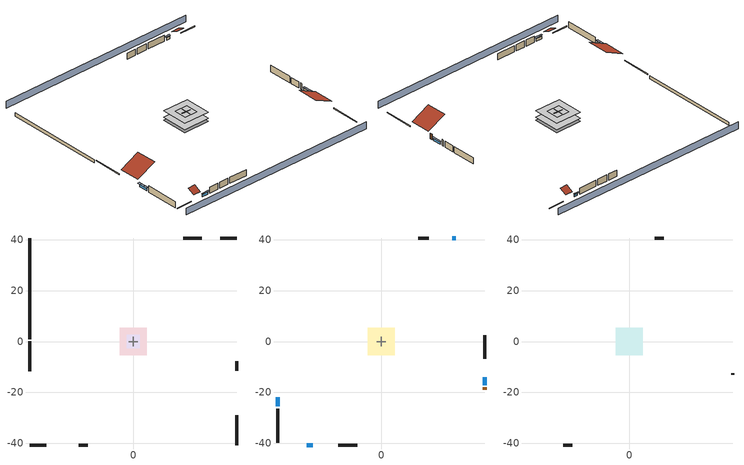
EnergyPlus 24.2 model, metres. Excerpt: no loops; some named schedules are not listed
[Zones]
crawlspace - vented
 floor foundation (Slab2 construction): -5.34,-5.34 -5.34,5.34 5.34,5.34 5.34,-5.34 z-0.91
 wall outside (RimJoist1 construction): -40.77,0.03 -40.77,-11.64 z0.3:0.61
 wall outside (RimJoist2 construction): 40.77,40.77 34.27,40.77 z0.3:0.61
 wall outside (RimJoist3 construction): 40.77,-40.77 40.77,-29.09 z0.3:0.61
 wall outside (RimJoist4 construction): -40.77,-40.77 -34.27,-40.77 z0.3:0.61
 wall foundation (FoundationWall1 construction): -40.77,40.77 -40.77,0.96 z-0.91:0.3
garage
 floor foundation (Slab1 construction): -2.59,-2.59 -2.59,2.59 2.59,2.59 2.59,-2.59 z0
 wall outside (Wall1 construction): 27,40.77 19.69,40.77 z0.3:2.74
 wall outside (Wall12 construction): -21.49,-40.77 -17.84,-40.77 z0.3:2.74
 wall outside (Wall2 construction): 40.77,-11.48 40.77,-7.82 z0.3:2.74
 wall to conditioned space (Wall5 construction Reversed): 0,1.83 0,-1.83 z0.3:2.74
 wall to conditioned space (Wall6 construction Reversed): -1.83,0 1.83,0 z0.3:2.74
conditioned space
 floor to crawlspace - vented (Floor2 construction): -5.34,-5.34 -5.34,5.34 5.34,5.34 5.34,-5.34 z0.3
 wall outside (AdiabaticWallConstruction 1): 40.77,-19.02 40.77,-18.1 z0.3:2.34
 wall outside (AdiabaticWallConstruction): -40.77,-21.94 -40.77,-25.58 z0.3:1.52; 29.36,40.77 27.93,40.77 z0.3:1.28; 40.77,-17.18 40.77,-14.02 z0.3:1.37; -29.36,-40.77 -26.98,-40.77 z0.3:1.34
 wall outside (Wall3 construction): -40.77,-26.51 -40.77,-39.84 z0.3:2.74
 wall outside (Wall4 construction): 18.76,40.77 14.57,40.77 z0.3:2.74
 wall outside (Wall7 construction): 40.77,-6.89 40.77,2.46 z0.3:2.74
 wall outside (Wall8 construction): -16.91,-40.77 -9.5,-40.77 z0.3:2.74
 window (WindowConstruction): -40.77,-21.94 -40.77,-25.58 z0.3:1.52
 window (WindowConstruction 1): 29.36,40.77 27.93,40.77 z0.3:1.28
 window (WindowConstruction 2): 40.77,-17.18 40.77,-14.02 z0.3:1.37
 window (WindowConstruction 3): -29.36,-40.77 -26.98,-40.77 z0.3:1.34
 door (Door): 40.77,-19.02 40.77,-18.1 z0.3:2.34
attic - vented
 floor to garage (Floor1 construction): -2.59,-2.59 -2.59,2.59 2.59,2.59 2.59,-2.59 z2.74
 floor to conditioned space (Floor3 construction Reversed): -5.34,-5.34 -5.34,5.34 5.34,5.34 5.34,-5.34 z2.74
 wall outside (Wall10 construction): -26.05,-40.77 -22.42,-40.77 z0.3:2.74
 wall outside (Wall11 construction): 40.77,-13.09 40.77,-12.41 z0.3:2.74
 wall outside (Wall9 construction): 13.64,40.77 10.01,40.77 z0.3:2.74
 roof outside (Roof1 construction): -40.77,-21.01,2.74 -33.22,-21.01,6.52 -33.22,-12.57,6.52 -40.77,-12.57,2.74
 roof outside (Roof2 construction): 30.29,40.77,2.74 30.29,38.03,4.11 33.35,38.03,4.11 33.35,40.77,2.74
 roof outside (Roof3 construction): -30.29,-40.77,2.74 -30.29,-38.03,4.11 -33.35,-38.03,4.11 -33.35,-40.77,2.74
 roof outside (Roof4 construction): 40.77,-19.95,2.74 33.42,-19.95,6.42 33.42,-28.16,6.42 40.77,-28.16,2.74
shading: 40.77,45.34 -40.77,45.34 / -40.77,-45.34 40.77,-45.34 z0:2.74; -40.77,-25.88 -40.77,-21.64 -41.38,-21.64 -41.38,-25.88 z1.83; 27.63,40.77 29.66,40.77 29.66,41.38 27.63,41.38 z1.58; 40.77,-13.72 40.77,-17.48 41.38,-17.48 41.38,-13.72 z1.68; -26.68,-40.77 -29.66,-40.77 -29.66,-41.38 -26.68,-41.38 z1.65
[Building]
Building 1: Terrain=Suburbs
[Site:Location]
Portland Intl Arpt_OR: Latitude {deg}=45.59; Longitude {deg}=-122.6; Time Zone {hr}=-8; Elevation {m}=33; Keep Site Location Information=Yes
[Site:GroundTemperature:Shallow]
10.2558, 8.96328, 8.85977, 9.47314, 11.9355, 14.3863, 16.5111, 17.8571, 17.9714, 16.8767, 14.8061, 12.4304
[Site:WaterMainsTemperature]
Calculation Method=Schedule; Temperature Schedule=mains temperature schedule
[Material] Roughness=Rough; Thermal Absorptance=0.9
Name | Thickness {m} | Conductivity {W/m-K} | Density {kg/m3} | Specific Heat {J/kg-K} | Solar Absorptance | Visible Absorptance
asphalt or fiberglass shingles | 0.00635 | 0.162714 | 1121.4 | 1465.45 | 0.85 | 0.85
ceiling loosefill ins | 0.0846667 | 0.0480833 | 16.02 | 1046.75 | 0.7 | 0.7
ceiling stud and cavity | 0.1397 | 1.39189 | 65.682 | 1177.47 | 0.7 | 0.7
ceiling stud and cavity 1 | 0.1397 | 0.302811 | 65.682 | 1177.47 | 0.7 | 0.7
concrete 4.0 in. | 0.1016 | 1.803125 | 2242.8 | 837.4 | 0.7 | 0.7
concrete 8.0 in. | 0.2032 | 1.803125 | 2242.8 | 837.4 | 0.7 | 0.7
door material | 0.04445 | 0.0612267 | 512.64 | 1214.23 | 0.7 | 0.7
floor covering | 0.0127 | 0.0433444 | 54.468 | 1339.84 | 0.6 | 0.6
floor stud and cavity | 0.1397 | 0.923637 | 92.3553 | 1139.71 | 0.7 | 0.7
furniture material conditioned space 1; furniture material garage 1 | 0.1524 | 0.115458 | 640.8 | 1214.23 | 0.6 | 0.6
gypsum board | 0.0127 | 0.160291 | 801 | 837.4 | 0.6 | 0.6
osb sheathing 0.5 in. | 0.0127 | 0.115458 | 512.64 | 1214.23 | 0.6 | 0.6
osb sheathing 0.5 in. 1; osb sheathing 0.5 in. 2; osb sheathing 0.5 in. 3 | 0.0127 | 0.115458 | 512.64 | 1214.23 | 0.7 | 0.7
osb sheathing 0.75 in. | 0.01905 | 0.115458 | 512.64 | 1214.23 | 0.7 | 0.7
rim joist stud and cavity | 0.0508 | 0.180225 | 50.32683 | 1063.81 | 0.6 | 0.6
roof rigid ins | 0.00281632 | 0.029427 | 32.04 | 1214.23 | 0.7 | 0.7
soil 0.5 in. | 0.0127 | 1.9041 | 1842.3 | 418.7 | 0.7 | 0.7
stucco | 0.0254 | 0.649125 | 1281.6 | 879.27 | 0.5 | 0.5
wall rigid ins | 0.512978 | 0.029427 | 32.04 | 1214.23 | 0.7 | 0.7
wall stud and cavity | 0.1397 | 0.348569 | 139.0536 | 1170.24 | 0.6 | 0.6
wall stud and cavity 1 | 0.1397 | 0.556315 | 139.0536 | 1170.24 | 0.7 | 0.7
wall stud and cavity 2 | 0.1397 | 0.680805 | 139.0536 | 1170.24 | 0.7 | 0.7
wall stud and cavity 3 | 0.0889 | 0.380278 | 52.3479 | 1209.89 | 0.7 | 0.7
wall stud and cavity 4 | 0.0889 | 0.391764 | 83.0341 | 1211.67 | 0.7 | 0.7
wood siding; wood siding 1 | 0.0254 | 0.102417 | 544.68 | 1172.36 | 0.7 | 0.7
[WindowMaterial:SimpleGlazingSystem]
WindowMaterial: U-Factor {W/m2-K}=2.15764; Solar Heat Gain Coefficient=0.44
[Construction]
AdiabaticWallConstruction: wood siding, wall rigid ins, wall stud and cavity 3, gypsum board
AdiabaticWallConstruction 1: wood siding 1, wall rigid ins, wall stud and cavity 3, gypsum board
Door: door material
Floor1 construction: ceiling stud and cavity
Floor2 construction: floor stud and cavity, osb sheathing 0.75 in., floor covering
Floor3 construction Reversed: gypsum board, ceiling stud and cavity 1, ceiling loosefill ins
FoundationWall1 construction: concrete 8.0 in.
furniture construction conditioned space 1: furniture material conditioned space 1
furniture construction garage 1: furniture material garage 1
PartitionWallConstruction: gypsum board, wall stud and cavity 4, gypsum board
RimJoist1 construction; RimJoist2 construction; RimJoist3 construction; RimJoist4 construction: stucco, rim joist stud and cavity
Roof1 construction; Roof2 construction; Roof3 construction; Roof4 construction: asphalt or fiberglass shingles, roof rigid ins, osb sheathing 0.5 in.
Slab1 construction: concrete 4.0 in.
Slab2 construction: soil 0.5 in.
Wall1 construction; Wall2 construction: stucco, osb sheathing 0.5 in. 1, wall stud and cavity
Wall10 construction; Wall11 construction; Wall12 construction; Wall9 construction: stucco, osb sheathing 0.5 in. 2, wall stud and cavity
Wall3 construction; Wall4 construction: stucco, osb sheathing 0.5 in. 1, wall stud and cavity 1, gypsum board
Wall5 construction Reversed: gypsum board, wall stud and cavity 2, osb sheathing 0.5 in. 2
Wall6 construction Reversed: gypsum board, wall stud and cavity 2, osb sheathing 0.5 in. 3
Wall7 construction; Wall8 construction: stucco, osb sheathing 0.5 in. 2, wall stud and cavity 1, gypsum board
WindowConstruction; WindowConstruction 1; WindowConstruction 2; WindowConstruction 3: WindowMaterial
[Zone] Multiplier=1; Part of Total Floor Area=Yes
Name | Volume {m3}
attic - vented | 124.583
conditioned space | 278.185
crawlspace - vented | 139.092
garage | 65.242
[Space]
Name | Zone | Volume {m3}
attic - vented 1 | attic - vented | 124.583
conditioned space 1 | conditioned space | 278.185
crawlspace - vented 1 | crawlspace - vented | 139.092
garage 1 | garage | 65.242
[ZoneInfiltration:EffectiveLeakageArea] Schedule=Always On Discrete
Name | Zone or Space | Effective Air Leakage Area {cm2} | Stack Coefficient | Wind Coefficient
infil attic - vented 1 | attic - vented 1 | 4694.23 | 0.000184533 | 3.63581e-05
infil garage 1 | garage 1 | 543.674 | 0.000129147 | 4.64657e-05
[ZoneMixing]
whole house fan mix: Zone or Space=attic - vented; Schedule=Always On Continuous; Design Flow Rate Calculation Method=Flow/Zone; Design Flow Rate {m3/s}=0; Source Zone or Space=conditioned space
[SurfaceProperty:IncidentSolarMultiplier] Incident Solar Multiplier=1; Incident Solar Multiplier Schedule=trans schedule winter=0.85 summer=0.7
Window1; Window2; Window3; Window4
[InternalMass]
Name | Construction | Zone or ZoneList | Space or SpaceList | Surface Area {m2}
furniture mass conditioned space 1 | furniture construction conditioned space 1 | conditioned space | conditioned space 1 | 45.63397
partition wall mass | PartitionWallConstruction | conditioned space | conditioned space 1 | 114.085
furniture mass garage 1 | furniture construction garage 1 | garage | garage 1 | 2.67561
[Lights] Design Level Calculation Method=LightingLevel; Return Air Fraction=0; Fraction Radiant=0.6; Fraction Visible=0.2; Fraction Replaceable=1
Name | Zone or ZoneList or Space or SpaceList | Schedule | Lighting Level {W}
interior lighting | conditioned space 1 | lighting_interior | 855.787
garage lighting | garage 1 | lighting_garage | 55.488
[People]
occupants: Zone or ZoneList or Space or SpaceList=conditioned space 1; Number of People Schedule=occupants; Number of People Calculation Method=People; Number of People=5; Fraction Radiant=0.314171; Sensible Heat Fraction=0.56303; Activity Level Schedule=occupants activity schedule; Carbon Dioxide Generation Rate {m3/s-W}=0; Enable ASHRAE 55 Comfort Warnings=No; Mean Radiant Temperature Calculation Type=EnclosureAveraged
[ElectricEquipment] Design Level Calculation Method=EquipmentLevel
Name | Zone or ZoneList or Space or SpaceList | Schedule | Design Level {W} | Fraction Latent | Fraction Radiant | Fraction Lost
ceiling fan | conditioned space 1 | ceiling_fan | 17.5511 | 0 | 0.558 | 0
clothes dryer | conditioned space 1 | clothes_dryer | 4931.15 | 0.015 | 0.081 | 0.85
clothes washer | conditioned space 1 | clothes_washer | 202.318 | 0.03 | 0.162 | 0.7
cooking range | conditioned space 1 | cooking_range | 924.411 | 0.08 | 0.432 | 0.2
dishwasher | conditioned space 1 | dishwasher | 540.907 | 0.3 | 0.18 | 0.4
fridge | conditioned space 1 | fridge schedule | 49.4292 | 0 | 0.6 | 0
mech vent bath fan 0 | conditioned space 1 | mech vent bath fan 0 schedule | 30 | 0 | 0 | 1
mech vent house fan | conditioned space 1 | mech vent house fan schedule | 0 | 0 | 0 | 1
mech vent house fan cfis | conditioned space 1 | mech vent house fan cfis schedule | 0 | 0 | 0 | 0
mech vent range fan 0 | conditioned space 1 | mech vent range fan 0 schedule | 30 | 0 | 0 | 1
misc plug loads | conditioned space 1 | plug_loads_other | 428.208 | 0.021 | 0.558 | 0.049
misc tv | conditioned space 1 | plug_loads_tv | 718.903 | 0 | 0.6 | 0
whole house fan | conditioned space 1 | Always On Discrete | 0 | 0 | 0 | 1
freezer | garage 1 | freezer schedule | 194.914 | 0 | 0.6 | 0
fridge 1 | garage 1 | fridge schedule 1 | 80.4475 | 0 | 0.6 | 0
[OtherEquipment] Zone or ZoneList or Space or SpaceList=conditioned space 1; Design Level Calculation Method=EquipmentLevel
Name | Fuel Type | Schedule | Design Level {W} | Fraction Latent | Fraction Radiant | Fraction Lost
clothes dryer 1 | Electricity | clothes_dryer | 0 | 0.015 | 0.081 | 0.85
cooking range 1 | Electricity | cooking_range | 0 | 0.08 | 0.432 | 0.2
general water use latent | None | general water use schedule | 99.529 | 1 | 0 | 0
general water use sensible | None | general water use schedule | -98.09 | 0 | 0.6 | 0
mech vent house fan latent load; water heater lat | None | Always On Discrete | 0 | 1 | 0 | 0
mech vent house fan sensible load; water heater sens | None | Always On Discrete | 0 | 0 | 0 | 0
water heater energy adjustment1 | Electricity | Always On Discrete | 0.01 | 0 | 0 | 1
[ZoneInfiltration:DesignFlowRate] Schedule=Always On Discrete
Name | Zone or ZoneList or Space or SpaceList | Design Flow Rate Calculation Method | Design Flow Rate {m3/s} | Air Changes per Hour {1/hr} | Constant Term Coefficient | Temperature Term Coefficient | Velocity Term Coefficient | Velocity Squared Term Coefficient
infil flow; natural vent flow; whole house fan flow | conditioned space 1 | Flow/Zone | 0
infil crawlspace - vented 1 | crawlspace - vented 1 | AirChanges/Hour |  | 2.6013 | 1 | 0 | 0 | 0
[SurfaceProperty:ExposedFoundationPerimeter] Exposed Perimeter Calculation Method=TotalExposedPerimeter
Name | Total Exposed Perimeter {m}
Slab2 | 39.80688
Slab1 | 14.6304
[WaterUse:Equipment]
dishwasher: Peak Flow Rate {m3/s}=5.82675e-06; Flow Rate Fraction Schedule=hot_water_dishwasher
[Foundation:Kiva] Wall Depth Below Slab {m}=0.2032
Name | Initial Indoor Air Temperature {C} | Wall Height Above Grade {m}
Foundation Kiva 1 | 13.4258 | 0.1016
Foundation Kiva 2 | 8.24991 | 0.3048
[Foundation:Kiva:Settings]
Soil Conductivity {W/m-K}=1.9041; Soil Density {kg/m3}=1842.3; Soil Specific Heat {J/kg-K}=418.7; Ground Solar Absorptivity=0.9; Ground Thermal Absorptivity=0.9; Ground Surface Roughness {m}=0.03; Far-Field Width {m}=40; Deep-Ground Boundary Condition=ZeroFlux; Deep-Ground Depth {m}=40; Minimum Cell Dimension {m}=0.2; Maximum Cell Growth Coefficient=3; Simulation Timestep=Timestep
[Exterior:Lights]
exterior lighting: Schedule=exterior lighting schedule; Design Level {W}=37.1441
[EnergyManagementSystem:GlobalVariable]
infil_program_Qfan
infil_program_Qinf
natural_vent_program_Qnv
natural_vent_program_Qwhf
[EnergyManagementSystem:Sensor]
Name | Output:Variable or Output:Meter Index Key | Output:Variable or Output:Meter
airflow_gain | infil flow | Infiltration Sensible Heat Gain Energy
airflow_gain_1 | natural vent flow | Infiltration Sensible Heat Gain Energy
airflow_gain_2 | whole house fan flow | Infiltration Sensible Heat Gain Energy
airflow_loss | infil flow | Infiltration Sensible Heat Loss Energy
airflow_loss_1 | natural vent flow | Infiltration Sensible Heat Loss Energy
airflow_loss_2 | whole house fan flow | Infiltration Sensible Heat Loss Energy
clg_load_cond |  | Cooling:EnergyTransfer:Zone:CONDITIONED SPACE
clg_sp_s; clg_sp_s_1 | cooling setpoint | Schedule Value
clothes_dryer_exhaust_0_sch_s | clothes_dryer | Schedule Value
cool_season | cooling season schedule | Schedule Value
fridge_tin_s_1 | garage | Zone Mean Air Temperature
htg_load_cond |  | Heating:EnergyTransfer:Zone:CONDITIONED SPACE
htg_sp_s; htg_sp_s_1 | heating setpoint | Schedule Value
ig_ee_conv | ceiling fan | Electric Equipment Convective Heating Energy
ig_ee_conv_1 | clothes dryer | Electric Equipment Convective Heating Energy
ig_ee_conv_3 | cooking range | Electric Equipment Convective Heating Energy
ig_ee_conv_4 | dishwasher | Electric Equipment Convective Heating Energy
ig_ee_conv_5 | fridge | Electric Equipment Convective Heating Energy
ig_ee_conv_6 | misc plug loads | Electric Equipment Convective Heating Energy
ig_ee_conv_7 | misc tv | Electric Equipment Convective Heating Energy
ig_ee_conv_8 | whole house fan | Electric Equipment Convective Heating Energy
ig_ee_rad | ceiling fan | Electric Equipment Radiant Heating Energy
ig_ee_rad_1 | clothes dryer | Electric Equipment Radiant Heating Energy
ig_ee_rad_3 | cooking range | Electric Equipment Radiant Heating Energy
ig_ee_rad_4 | dishwasher | Electric Equipment Radiant Heating Energy
ig_ee_rad_5 | fridge | Electric Equipment Radiant Heating Energy
ig_ee_rad_6 | misc plug loads | Electric Equipment Radiant Heating Energy
ig_ee_rad_7 | misc tv | Electric Equipment Radiant Heating Energy
ig_ee_rad_8 | whole house fan | Electric Equipment Radiant Heating Energy
ig_lgt_conv | interior lighting | Lights Convective Heating Energy
ig_lgt_rad | interior lighting | Lights Radiant Heating Energy
ig_lgt_vis | interior lighting | Lights Visible Radiation Heating Energy
ig_oe_conv | clothes dryer 1 | Other Equipment Convective Heating Energy
ig_oe_conv_1 | cooking range 1 | Other Equipment Convective Heating Energy
ig_oe_conv_2 | general water use latent | Other Equipment Convective Heating Energy
ig_oe_conv_3 | general water use sensible | Other Equipment Convective Heating Energy
ig_oe_conv_4 | water heater energy adjustment1 | Other Equipment Convective Heating Energy
ig_oe_conv_5 | water heater lat | Other Equipment Convective Heating Energy
ig_oe_conv_6 | water heater sens | Other Equipment Convective Heating Energy
ig_oe_rad | clothes dryer 1 | Other Equipment Radiant Heating Energy
ig_oe_rad_1 | cooking range 1 | Other Equipment Radiant Heating Energy
ig_oe_rad_2 | general water use latent | Other Equipment Radiant Heating Energy
ig_oe_rad_3 | general water use sensible | Other Equipment Radiant Heating Energy
ig_oe_rad_4 | water heater energy adjustment1 | Other Equipment Radiant Heating Energy
ig_oe_rad_5 | water heater lat | Other Equipment Radiant Heating Energy
ig_oe_rad_6 | water heater sens | Other Equipment Radiant Heating Energy
ig_ppl_conv | occupants | People Convective Heating Energy
ig_ppl_rad | occupants | People Radiant Heating Energy
im_conv | furniture mass conditioned space 1 | Surface Inside Face Convection Heat Gain Energy
im_conv_1 | partition wall mass | Surface Inside Face Convection Heat Gain Energy
im_ig | furniture mass conditioned space 1 | Surface Inside Face Internal Gains Radiation Heat Gain Energy
im_ig_1 | partition wall mass | Surface Inside Face Internal Gains Radiation Heat Gain Energy
im_lgt | furniture mass conditioned space 1 | Surface Inside Face Lights Radiation Heat Gain Energy
im_lgt_1 | partition wall mass | Surface Inside Face Lights Radiation Heat Gain Energy
im_sol | furniture mass conditioned space 1 | Surface Inside Face Solar Radiation Heat Gain Energy
im_sol_1 | partition wall mass | Surface Inside Face Solar Radiation Heat Gain Energy
im_surf | furniture mass conditioned space 1 | Surface Inside Face Net Surface Thermal Radiation Heat Gain Energy
im_surf_1 | partition wall mass | Surface Inside Face Net Surface Thermal Radiation Heat Gain Energy
mech_vent_bath_fan_0_sch_s | mech vent bath fan 0 schedule | Schedule Value
mech_vent_range_fan_0_sch_s | mech vent range fan 0 schedule | Schedule Value
mv_conv | mech vent bath fan 0 | Electric Equipment Convective Heating Energy
mv_conv_1 | mech vent house fan | Electric Equipment Convective Heating Energy
mv_conv_2 | mech vent house fan cfis | Electric Equipment Convective Heating Energy
mv_conv_3 | mech vent range fan 0 | Electric Equipment Convective Heating Energy
mv_conv_4 | mech vent house fan latent load | Other Equipment Convective Heating Energy
mv_conv_5 | mech vent house fan sensible load | Other Equipment Convective Heating Energy
mv_rad | mech vent bath fan 0 | Electric Equipment Radiant Heating Energy
mv_rad_1 | mech vent house fan | Electric Equipment Radiant Heating Energy
mv_rad_2 | mech vent house fan cfis | Electric Equipment Radiant Heating Energy
mv_rad_3 | mech vent range fan 0 | Electric Equipment Radiant Heating Energy
mv_rad_4 | mech vent house fan latent load | Other Equipment Radiant Heating Energy
mv_rad_5 | mech vent house fan sensible load | Other Equipment Radiant Heating Energy
natural_vent_s | natural vent schedule | Schedule Value
out_pb_s |  | Site Outdoor Air Barometric Pressure
out_wt_s |  | Site Outdoor Air Humidity Ratio
site_vw_s |  | Site Wind Speed
ss_back_out | Window1 | Surface Window Shortwave from Zone Back Out Window Heat Transfer Rate
ss_back_out_1 | Window2 | Surface Window Shortwave from Zone Back Out Window Heat Transfer Rate
ss_back_out_2 | Window3 | Surface Window Shortwave from Zone Back Out Window Heat Transfer Rate
ss_back_out_3 | Window4 | Surface Window Shortwave from Zone Back Out Window Heat Transfer Rate
ss_conv | Door1 | Surface Inside Face Convection Heat Gain Energy
ss_conv_1 | Window1 | Surface Inside Face Convection Heat Gain Energy
ss_conv_2 | Window2 | Surface Inside Face Convection Heat Gain Energy
ss_conv_3 | Window3 | Surface Inside Face Convection Heat Gain Energy
ss_conv_4 | Window4 | Surface Inside Face Convection Heat Gain Energy
ss_ig | Door1 | Surface Inside Face Internal Gains Radiation Heat Gain Energy
ss_ig_1 | Window1 | Surface Inside Face Internal Gains Radiation Heat Gain Energy
ss_ig_2 | Window2 | Surface Inside Face Internal Gains Radiation Heat Gain Energy
ss_ig_3 | Window3 | Surface Inside Face Internal Gains Radiation Heat Gain Energy
ss_ig_4 | Window4 | Surface Inside Face Internal Gains Radiation Heat Gain Energy
ss_lgt | Door1 | Surface Inside Face Lights Radiation Heat Gain Energy
ss_sol | Door1 | Surface Inside Face Solar Radiation Heat Gain Energy
ss_surf | Door1 | Surface Inside Face Net Surface Thermal Radiation Heat Gain Energy
ss_surf_1 | Window1 | Surface Inside Face Net Surface Thermal Radiation Heat Gain Energy
ss_surf_2 | Window2 | Surface Inside Face Net Surface Thermal Radiation Heat Gain Energy
ss_surf_3 | Window3 | Surface Inside Face Net Surface Thermal Radiation Heat Gain Energy
ss_surf_4 | Window4 | Surface Inside Face Net Surface Thermal Radiation Heat Gain Energy
ss_trans_in | Window1 | Surface Window Transmitted Solar Radiation Rate
ss_trans_in_1 | Window2 | Surface Window Transmitted Solar Radiation Rate
ss_trans_in_2 | Window3 | Surface Window Transmitted Solar Radiation Rate
ss_trans_in_3 | Window4 | Surface Window Transmitted Solar Radiation Rate
ss_trans_out | Window1 | Surface Inside Face Initial Transmitted Diffuse Transmitted Out Window Solar Radiation Rate
ss_trans_out_1 | Window2 | Surface Inside Face Initial Transmitted Diffuse Transmitted Out Window Solar Radiation Rate
ss_trans_out_2 | Window3 | Surface Inside Face Initial Transmitted Diffuse Transmitted Out Window Solar Radiation Rate
ss_trans_out_3 | Window4 | Surface Inside Face Initial Transmitted Diffuse Transmitted Out Window Solar Radiation Rate
s_conv | Floor2 | Surface Inside Face Convection Heat Gain Energy
s_conv_1 | Floor3 | Surface Inside Face Convection Heat Gain Energy
s_conv_2 | Wall3 | Surface Inside Face Convection Heat Gain Energy
s_conv_3 | Wall4 | Surface Inside Face Convection Heat Gain Energy
s_conv_4 | Wall5 | Surface Inside Face Convection Heat Gain Energy
s_conv_5 | Wall6 | Surface Inside Face Convection Heat Gain Energy
s_conv_6 | Wall7 | Surface Inside Face Convection Heat Gain Energy
s_conv_7 | Wall8 | Surface Inside Face Convection Heat Gain Energy
s_ig | Floor2 | Surface Inside Face Internal Gains Radiation Heat Gain Energy
s_ig_1 | Floor3 | Surface Inside Face Internal Gains Radiation Heat Gain Energy
s_ig_2 | Wall3 | Surface Inside Face Internal Gains Radiation Heat Gain Energy
s_ig_3 | Wall4 | Surface Inside Face Internal Gains Radiation Heat Gain Energy
s_ig_4 | Wall5 | Surface Inside Face Internal Gains Radiation Heat Gain Energy
s_ig_5 | Wall6 | Surface Inside Face Internal Gains Radiation Heat Gain Energy
s_ig_6 | Wall7 | Surface Inside Face Internal Gains Radiation Heat Gain Energy
s_ig_7 | Wall8 | Surface Inside Face Internal Gains Radiation Heat Gain Energy
s_lgt | Floor2 | Surface Inside Face Lights Radiation Heat Gain Energy
s_lgt_1 | Floor3 | Surface Inside Face Lights Radiation Heat Gain Energy
s_lgt_2 | Wall3 | Surface Inside Face Lights Radiation Heat Gain Energy
s_lgt_3 | Wall4 | Surface Inside Face Lights Radiation Heat Gain Energy
s_lgt_4 | Wall5 | Surface Inside Face Lights Radiation Heat Gain Energy
s_lgt_5 | Wall6 | Surface Inside Face Lights Radiation Heat Gain Energy
s_lgt_6 | Wall7 | Surface Inside Face Lights Radiation Heat Gain Energy
s_lgt_7 | Wall8 | Surface Inside Face Lights Radiation Heat Gain Energy
s_sol | Floor2 | Surface Inside Face Solar Radiation Heat Gain Energy
s_sol_1 | Floor3 | Surface Inside Face Solar Radiation Heat Gain Energy
s_sol_2 | Wall3 | Surface Inside Face Solar Radiation Heat Gain Energy
s_sol_3 | Wall4 | Surface Inside Face Solar Radiation Heat Gain Energy
s_sol_4 | Wall5 | Surface Inside Face Solar Radiation Heat Gain Energy
s_sol_5 | Wall6 | Surface Inside Face Solar Radiation Heat Gain Energy
s_sol_6 | Wall7 | Surface Inside Face Solar Radiation Heat Gain Energy
s_sol_7 | Wall8 | Surface Inside Face Solar Radiation Heat Gain Energy
s_surf | Floor2 | Surface Inside Face Net Surface Thermal Radiation Heat Gain Energy
s_surf_1 | Floor3 | Surface Inside Face Net Surface Thermal Radiation Heat Gain Energy
s_surf_2 | Wall3 | Surface Inside Face Net Surface Thermal Radiation Heat Gain Energy
s_surf_3 | Wall4 | Surface Inside Face Net Surface Thermal Radiation Heat Gain Energy
s_surf_4 | Wall5 | Surface Inside Face Net Surface Thermal Radiation Heat Gain Energy
s_surf_5 | Wall6 | Surface Inside Face Net Surface Thermal Radiation Heat Gain Energy
s_surf_6 | Wall7 | Surface Inside Face Net Surface Thermal Radiation Heat Gain Energy
s_surf_7 | Wall8 | Surface Inside Face Net Surface Thermal Radiation Heat Gain Energy
water_heater_T_set | water heater setpoint | Schedule Value
[EnergyManagementSystem:Actuator]
Name | Actuated Component Unique | Actuated Component Type | Actuated Component Control Type
fridge_schedule_1_act | fridge schedule 1 | Schedule:Constant | Schedule Value
fridge_schedule_act | fridge schedule | Schedule:Constant | Schedule Value
infil_flow_act | infil flow | Zone Infiltration | Air Exchange Flow Rate
mech_vent_house_fan_cfis_act | mech vent house fan cfis | ElectricEquipment | Electricity Rate
mech_vent_house_fan_latent_load_act | mech vent house fan latent load | OtherEquipment | Power Level
mech_vent_house_fan_sensible_load_act | mech vent house fan sensible load | OtherEquipment | Power Level
natural_vent_flow_act | natural vent flow | Zone Infiltration | Air Exchange Flow Rate
water_heater_HPWHSchedOverride | water heater setpoint | Schedule:Constant | Schedule Value
water_heater_hpwh_ec_adj_act | water heater energy adjustment1 | OtherEquipment | Power Level
